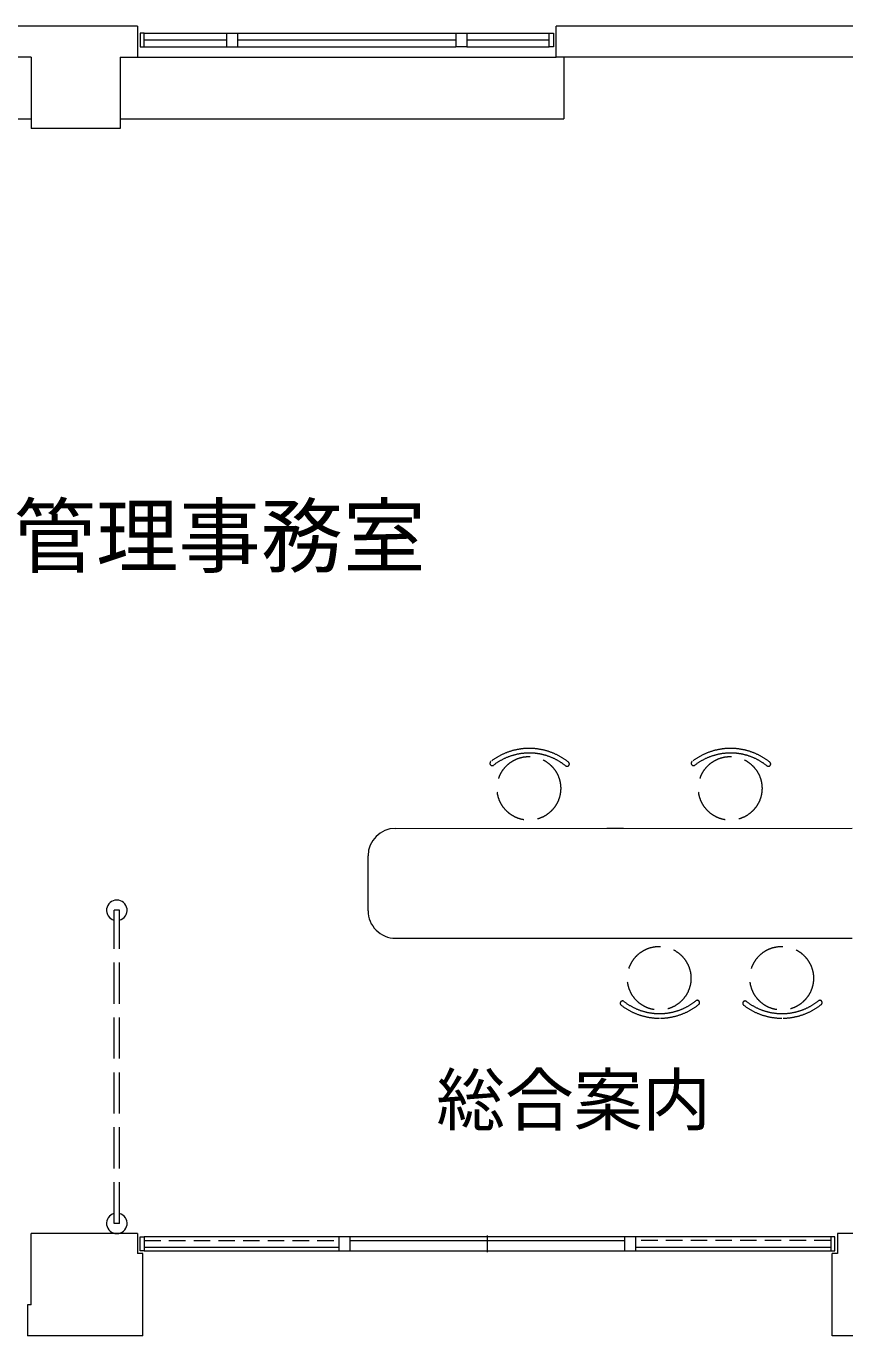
# Model space of a CAD drawing. Units: millimetres, scale not verified. Extents: x -9667 to 46333, y -21730 to 17470.
# Drawn here: x 25940 to 31902, y 1254 to 10794 of the extents above; entities that cross this region are included whole.
import ezdxf
from ezdxf.enums import TextEntityAlignment as Align

# ---------------------------------------------------------------- set-up
doc = ezdxf.new("R2010")
doc.units = ezdxf.units.MM
doc.header["$LTSCALE"] = 100
doc.linetypes.add('DASHED1', pattern=[1.8, 1.2, -0.6])
doc.linetypes.add('DASHED3', pattern=[4, 3, -1])
doc.layers.add('0-8', color=7, linetype='Continuous', lineweight=18)
doc.layers.add('1-0', color=7, linetype='Continuous', lineweight=18)
doc.styles.add('HGｺﾞｼｯｸE', font='')
doc.styles.get('HGｺﾞｼｯｸE').set_extended_font_data('HGｺﾞｼｯｸE')

msp = doc.modelspace()

# ---------------------------------------------------------------- linework, layer by layer
at = {"layer": '1-0'}
for p, q in [((26749.8, 10793.8), (25849.8, 10793.8)), ((26749.8, 10793.8), (26749.8, 10568.8)), ((34799.8, 10793.8), (29799.8, 10793.8)), ((29799.8, 10568.8), (29799.8, 10793.8)), ((26799.8, 10743.8), (26769.8, 10743.8)), ((26769.8, 10743.8), (26769.8, 10643.8)), ((26799.8, 10743.8), (27399.8, 10743.8)), ((26799.8, 10693.8), (27399.8, 10693.8)), ((27399.8, 10743.8), (27399.8, 10643.8)), ((27399.8, 10743.8), (27479.8, 10743.8)), ((27479.8, 10743.8), (27479.8, 10643.8)), ((27479.8, 10743.8), (29069.8, 10743.8)), ((27479.8, 10693.8), (29069.8, 10693.8)), ((29069.8, 10743.8), (29069.8, 10643.8)), ((29069.8, 10743.8), (29149.8, 10743.8)), ((29149.8, 10743.8), (29149.8, 10643.8)), ((29149.8, 10743.8), (29749.8, 10743.8)), ((29149.8, 10693.8), (29749.8, 10693.8)), ((29749.8, 10743.8), (29779.8, 10743.8)), ((29779.8, 10743.8), (29779.8, 10643.8)), ((26799.8, 10643.8), (27399.8, 10643.8)), ((27399.8, 10643.8), (27479.8, 10643.8)), ((27479.8, 10643.8), (29069.8, 10643.8)), ((29149.8, 10643.8), (29069.8, 10643.8)), ((29149.8, 10643.8), (29749.8, 10643.8)), ((25974.8, 10568.8), (25849.8, 10568.8)), ((25974.8, 10568.8), (25974.8, 10048.8)), ((26624.8, 10568.8), (26749.8, 10568.8)), ((26749.8, 10568.8), (29799.8, 10568.8)), ((31974.8, 10568.8), (29799.8, 10568.8)), ((29854.8, 10568.8), (29854.8, 10118.8)), ((20624.8, 10118.8), (25974.8, 10118.8)), ((26624.8, 10118.8), (29854.8, 10118.8)), ((28629.8, 4950.1), (31954.8, 4951)), ((28429.8, 4350.1), (28429.8, 4750.1)), ((28629.9, 4150.1), (31954.8, 4151)), ((25974.8, 1478.8), (25974.8, 1998.8)), ((26749.8, 1998.8), (25974.8, 1998.8)), ((26749.8, 1998.8), (26749.8, 1853.8)), ((26769.8, 1873.8), (26769.8, 1973.8)), ((31799.8, 1973.8), (26799.8, 1973.8)), ((29299.8, 1863.8), (29299.8, 1983.8)), ((30299.8, 1873.8), (30299.8, 1973.8)), ((30379.8, 1873.8), (30379.8, 1973.8)), ((31829.8, 1873.8), (31829.8, 1973.8)), ((31849.8, 1998.8), (31849.8, 1853.8)), ((32624.8, 1998.8), (31849.8, 1998.8)), ((26789.8, 1853.8), (26749.8, 1853.8)), ((26799.8, 1873.8), (26769.8, 1873.8)), ((26789.8, 1253.8), (26789.8, 1853.8)), ((26799.8, 1898.8), (28219.8, 1898.8)), ((26799.8, 1873.8), (31799.8, 1873.8)), ((30379.8, 1898.8), (31799.8, 1898.8)), ((31799.8, 1873.8), (31829.8, 1873.8)), ((31849.8, 1853.8), (31809.8, 1853.8)), ((31809.8, 1253.8), (31809.8, 1853.8)), ((25949.8, 1478.8), (25949.8, 1253.8)), ((25974.8, 1478.8), (25949.8, 1478.8)), ((26789.8, 1253.8), (25949.8, 1253.8)), ((32649.8, 1253.8), (31809.8, 1253.8))]:
    msp.add_line(p, q, dxfattribs=at)
at = {"layer": '1-0', "linetype": 'DASHED3'}
for p, q in [((30169.8, 4951.5), (30289.8, 4951.4)), ((26619.8, 4353.4), (26579.8, 4353.3)), ((26579.8, 2073.1), (26579.8, 4353.3)), ((26619.8, 2073.1), (26619.8, 4353.4)), ((26619.8, 2073.1), (26579.8, 2073.1))]:
    msp.add_line(p, q, dxfattribs=at)
at = {"layer": '1-0', "linetype": 'DASHED1'}
for p, q in [((26799.8, 1948.8), (28219.8, 1948.8)), ((31799.8, 1948.8), (30379.8, 1948.8))]:
    msp.add_line(p, q, dxfattribs=at)
at = {"layer": '1-0'}
for points in [[(26769.8, 10643.8), (26799.8, 10643.8), (26799.8, 10743.8)], [(29779.8, 10643.8), (29749.8, 10643.8), (29749.8, 10743.8)], [(26624.8, 10568.8), (26624.8, 10048.8), (25974.8, 10048.8)], [(26769.8, 1973.8), (26799.8, 1973.8), (26799.8, 1873.8)], [(28219.8, 1873.8), (28219.8, 1923.8), (28219.8, 1973.8)], [(28299.8, 1873.8), (28299.8, 1923.8), (28299.8, 1973.8)], [(28299.8, 1948.8), (29299.8, 1948.8), (30299.8, 1948.8)], [(31829.8, 1973.8), (31799.8, 1973.8), (31799.8, 1873.8)]]:
    msp.add_lwpolyline(points, dxfattribs=at)
at = {"layer": '1-0', "linetype": 'DASHED3'}
for centre in [(29601.3, 5241.7), (31067.7, 5241.7), (30550.3, 3858.5), (31442.7, 3858.5)]:
    msp.add_circle(centre, 231.6, dxfattribs=at)
for centre, radius, start, end in [((29603.7, 5074.1), 458.6, 89.03737, 127.59821), ((29603.7, 5074.1), 424.9, 88.32458, 127.59821), ((29603.7, 5074.1), 458.6, 51.37869, 89.03737), ((29603.7, 5074.1), 424.9, 51.37869, 88.37369), ((31070.1, 5074.1), 458.6, 89.03737, 127.59821), ((31070.1, 5074.1), 424.9, 88.32458, 127.59821), ((31070.1, 5074.1), 458.6, 51.37869, 89.03737), ((31070.1, 5074.1), 424.9, 51.37869, 88.37369), ((29334.2, 5424.1), 16.8, 127.59663, 307.59663), ((29879.4, 5419.3), 16.8, 231.37842, 51.37842), ((30800.5, 5424.1), 16.8, 127.59663, 307.59663), ((31345.8, 5419.3), 16.8, 231.37842, 51.37842), ((30283.1, 3676.1), 16.8, 52.40335, 232.40335), ((30552.6, 4026), 458.6, 232.40176, 270.9626), ((30552.6, 4026), 424.9, 232.40176, 271.67538), ((30552.6, 4026), 458.6, 270.96263, 308.62131), ((30552.6, 4026), 424.9, 271.62631, 308.62131), ((30828.3, 3680.9), 16.8, 308.62158, 128.62158), ((31175.5, 3676.1), 16.8, 52.40335, 232.40335), ((31445, 4026), 458.6, 232.40176, 270.9626), ((31445, 4026), 424.9, 232.40176, 271.67538), ((31445, 4026), 458.6, 270.96263, 308.62131), ((31445, 4026), 424.9, 271.62631, 308.62131), ((31720.7, 3680.9), 16.8, 308.62158, 128.62158)]:
    msp.add_arc(centre, radius, start, end, dxfattribs=at)
at = {"layer": '1-0'}
for centre, radius, start, end in [((28629.8, 4750.1), 200, 90.01178, 179.99998), ((26599.8, 4353.4), 75, 285.46616, 254.53413), ((28629.8, 4350.1), 200, 179.99998, 270.01178), ((26599.8, 2073.1), 75, 105.46127, 74.52925)]:
    msp.add_arc(centre, radius, start, end, dxfattribs=at)

# ---------------------------------------------------------------- texts
at = {"layer": '0-8', "style": 'HGｺﾞｼｯｸE'}
for s, height, p in [('管理事務室', 439.9, (25847.8, 6728)), ('総合案内', 366.6, (28927, 2679.4))]:
    msp.add_text(s, height=height, dxfattribs=at).set_placement(p, align=Align.BOTTOM_LEFT)

doc.saveas('drawing.dxf')
